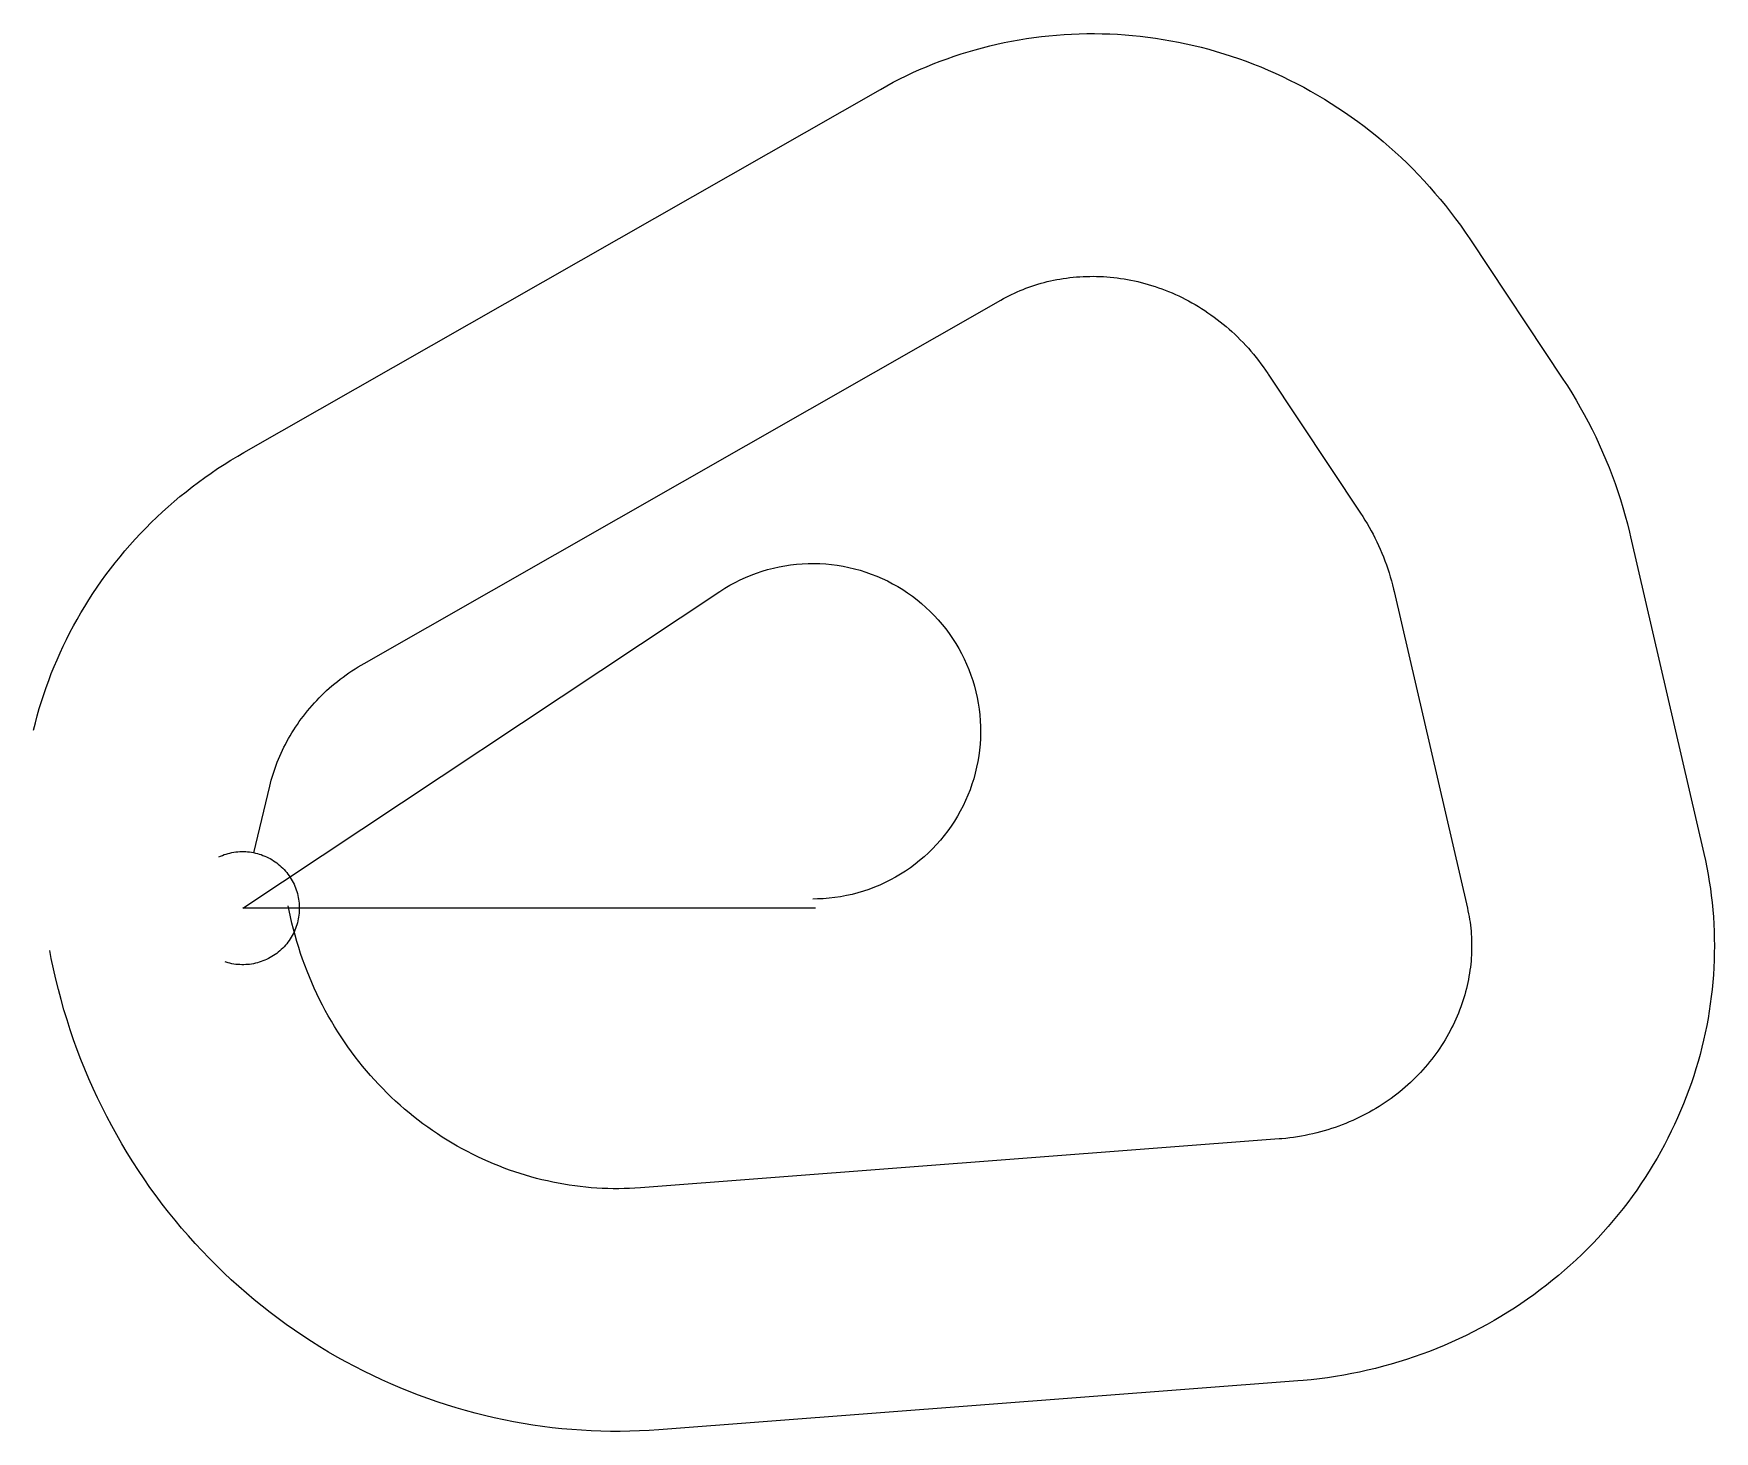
# Model space of a CAD drawing. Header units: metres. Extents: x -3963 to 27889, y -9917 to 16575.
import ezdxf

# ---------------------------------------------------------------- set-up
doc = ezdxf.new("R2010")
doc.units = ezdxf.units.M

msp = doc.modelspace()

# ---------------------------------------------------------------- linework, layer by layer
at = {"layer": 'Boundry', "color": 1}
for p, q in [((19, 8634), (12084, 15519)), ((23266, 12667), (25018, 10028)), ((2299, 4639), (14364, 11524)), ((19434, 10123), (21185, 7484)), ((26302, 7039), (27690, 1036)), ((21820, 6003), (23208, 0)), ((212, 1051), (512, 2309)), ((19644, -4374), (7537, -5300)), ((19994, -8961), (7888, -9887))]:
    msp.add_line(p, q, dxfattribs=at)
at = {"layer": 'NorminalTrack', "color": 1}
msp.add_lwpolyline([(10854, 0), (0, 0), (9043, 6003), (9043, 6003), (9137, 6063), (9232, 6119), (9330, 6172), (9429, 6222), (9530, 6268), (9633, 6311), (9737, 6350), (9842, 6385), (9948, 6417), (10056, 6445), (10164, 6469), (10273, 6489), (10383, 6506), (10493, 6518), (10604, 6527), (10715, 6532), (10826, 6533), (10937, 6531), (11048, 6524), (11158, 6513), (11268, 6499), (11378, 6481), (11486, 6459), (11594, 6433), (11701, 6404), (11807, 6370), (11912, 6333), (12015, 6293), (12117, 6249), (12218, 6201), (12316, 6150), (12413, 6095), (12508, 6038), (12600, 5976), (12691, 5912), (12779, 5845), (12865, 5774), (12948, 5701), (13028, 5624), (13106, 5545), (13181, 5464), (13254, 5379), (13323, 5292), (13389, 5203), (13452, 5112), (13512, 5018), (13568, 4923), (13621, 4825), (13671, 4726), (13717, 4625), (13760, 4522), (13799, 4419), (13834, 4313), (13866, 4207), (13894, 4099), (13918, 3991), (13938, 3882), (13955, 3772), (13968, 3662), (13976, 3551), (13981, 3440), (13983, 3329), (13980, 3218), (13973, 3108), (13963, 2997), (13948, 2887), (13930, 2777), (13908, 2669), (13882, 2561), (13853, 2454), (13820, 2348), (13783, 2243), (13742, 2140), (13698, 2038), (13650, 1938), (13599, 1839), (13545, 1742), (13487, 1648), (13426, 1555), (13361, 1464), (13294, 1376), (13223, 1291), (13150, 1207), (13074, 1127), (12995, 1049), (12913, 974), (12828, 901), (12742, 832), (12653, 766), (12561, 703), (12468, 643), (12372, 587), (12274, 534), (12175, 484), (12074, 438), (11972, 395), (11868, 356), (11763, 321), (11656, 289), (11549, 261), (11440, 237), (11331, 217), (11221, 200), (11111, 187), (11001, 179), (10890, 174), (10802, 172)], dxfattribs=at)
at = {"layer": 'WindSpiral', "color": 5}
for points in [[(12084, 15519), (12205, 15587), (12327, 15652), (12450, 15716), (12575, 15777), (12701, 15836), (12828, 15893), (12956, 15948), (13085, 16001), (13216, 16052), (13347, 16100), (13480, 16146), (13613, 16190), (13748, 16232), (13883, 16271), (14019, 16308), (14156, 16343), (14294, 16375), (14433, 16405), (14572, 16433), (14712, 16458), (14853, 16481), (14994, 16501), (15136, 16519), (15278, 16535), (15421, 16548), (15565, 16558), (15708, 16566), (15852, 16572), (15996, 16575), (16141, 16575), (16285, 16573), (16430, 16569), (16575, 16562), (16720, 16552), (16865, 16540), (17010, 16525), (17155, 16508), (17300, 16488), (17445, 16466), (17590, 16441), (17734, 16413), (17878, 16383), (18022, 16351), (18165, 16316), (18308, 16278), (18450, 16238), (18592, 16195), (18733, 16149), (18874, 16102), (19014, 16051), (19153, 15998), (19292, 15943), (19430, 15885), (19567, 15825), (19703, 15762), (19838, 15696), (19973, 15629), (20106, 15558), (20238, 15486), (20369, 15411), (20499, 15333), (20628, 15253), (20755, 15171), (20881, 15087), (21006, 15000), (21130, 14911), (21252, 14820), (21373, 14726), (21492, 14630), (21610, 14532), (21726, 14432), (21841, 14329), (21954, 14225), (22065, 14118), (22174, 14010), (22282, 13899), (22388, 13786), (22492, 13671), (22594, 13554), (22695, 13436), (22793, 13315), (22889, 13193), (22984, 13068), (23076, 12942), (23166, 12815), (23254, 12685), (23266, 12667)], [(14364, 11524), (14415, 11552), (14466, 11580), (14518, 11606), (14570, 11632), (14624, 11657), (14677, 11681), (14732, 11705), (14787, 11727), (14842, 11749), (14898, 11769), (14955, 11789), (15012, 11808), (15070, 11826), (15129, 11843), (15187, 11859), (15247, 11874), (15306, 11888), (15367, 11901), (15427, 11913), (15488, 11924), (15550, 11934), (15611, 11943), (15674, 11951), (15736, 11958), (15799, 11963), (15862, 11968), (15926, 11971), (15989, 11974), (16053, 11975), (16118, 11976), (16182, 11975), (16247, 11973), (16311, 11969), (16376, 11965), (16441, 11960), (16507, 11953), (16572, 11945), (16637, 11936), (16703, 11926), (16768, 11915), (16833, 11902), (16899, 11889), (16964, 11874), (17029, 11858), (17095, 11841), (17160, 11822), (17225, 11803), (17290, 11782), (17354, 11760), (17419, 11737), (17483, 11712), (17547, 11687), (17611, 11660), (17675, 11632), (17738, 11603), (17801, 11572), (17863, 11541), (17926, 11508), (17987, 11474), (18049, 11439), (18110, 11402), (18170, 11365), (18230, 11326), (18290, 11286), (18349, 11245), (18407, 11203), (18465, 11160), (18523, 11115), (18579, 11070), (18635, 11023), (18691, 10975), (18745, 10927), (18799, 10877), (18853, 10826), (18905, 10773), (18957, 10720), (19008, 10666), (19058, 10611), (19107, 10554), (19156, 10497), (19204, 10438), (19250, 10379), (19296, 10319), (19341, 10257), (19385, 10195), (19428, 10132), (19434, 10123)], [(25018, 10028), (25104, 9897), (25187, 9764), (25268, 9629), (25347, 9492), (25424, 9354), (25498, 9215), (25570, 9074), (25640, 8932), (25707, 8788), (25772, 8643), (25835, 8496), (25894, 8349), (25952, 8200), (26007, 8050), (26059, 7899), (26109, 7746), (26156, 7593), (26200, 7438), (26242, 7283), (26281, 7127), (26302, 7039)], [(-3963, 3375), (-3929, 3511), (-3893, 3646), (-3855, 3781), (-3814, 3915), (-3771, 4049), (-3725, 4182), (-3677, 4315), (-3627, 4446), (-3574, 4578), (-3519, 4708), (-3461, 4838), (-3401, 4967), (-3339, 5095), (-3275, 5222), (-3208, 5348), (-3139, 5473), (-3067, 5597), (-2994, 5720), (-2918, 5842), (-2840, 5963), (-2759, 6083), (-2677, 6201), (-2592, 6318), (-2505, 6434), (-2416, 6548), (-2325, 6661), (-2232, 6772), (-2136, 6882), (-2039, 6991), (-1939, 7098), (-1838, 7203), (-1735, 7307), (-1629, 7409), (-1522, 7509), (-1413, 7608), (-1302, 7705), (-1189, 7800), (-1074, 7893), (-958, 7984), (-840, 8074), (-720, 8161), (-598, 8247), (-475, 8330), (-350, 8411), (-223, 8491), (-95, 8568), (19, 8634)], [(21185, 7484), (21227, 7420), (21268, 7355), (21308, 7289), (21347, 7222), (21384, 7154), (21421, 7086), (21456, 7016), (21491, 6946), (21524, 6875), (21556, 6803), (21587, 6730), (21617, 6657), (21645, 6583), (21673, 6509), (21699, 6433), (21723, 6357), (21747, 6281), (21769, 6203), (21790, 6125), (21810, 6047), (21820, 6003)], [(512, 2309), (526, 2366), (542, 2424), (558, 2481), (576, 2539), (594, 2596), (614, 2654), (634, 2711), (656, 2768), (679, 2824), (703, 2881), (728, 2937), (754, 2993), (781, 3049), (809, 3104), (838, 3160), (869, 3215), (900, 3269), (932, 3323), (966, 3377), (1000, 3430), (1036, 3483), (1073, 3536), (1110, 3588), (1149, 3639), (1189, 3690), (1229, 3741), (1271, 3791), (1314, 3840), (1358, 3889), (1402, 3937), (1448, 3984), (1495, 4031), (1543, 4078), (1591, 4123), (1641, 4168), (1691, 4212), (1743, 4255), (1795, 4298), (1848, 4340), (1903, 4381), (1958, 4421), (2014, 4460), (2070, 4498), (2128, 4536), (2187, 4573), (2246, 4608), (2299, 4639)], [(-453, 972), (-419, 987), (-384, 1001), (-349, 1014), (-314, 1026), (-278, 1036), (-241, 1045), (-205, 1053), (-168, 1059), (-131, 1065), (-93, 1068), (-56, 1071), (-19, 1072), (19, 1072), (56, 1071), (93, 1068), (131, 1065), (168, 1059), (205, 1053), (241, 1045), (278, 1036), (314, 1026), (349, 1014), (384, 1001), (419, 987), (453, 972), (487, 956), (520, 938), (552, 919), (584, 900), (615, 879), (645, 857), (675, 834), (704, 809), (731, 784), (758, 758), (784, 731), (809, 704), (834, 675), (857, 645), (879, 615), (900, 584), (919, 552), (938, 520), (956, 487), (972, 453), (987, 419), (1001, 384), (1014, 349), (1026, 314), (1036, 278), (1045, 241), (1053, 205), (1059, 168), (1065, 131), (1068, 93), (1071, 56), (1072, 19), (1072, -19), (1071, -56), (1068, -93), (1065, -131), (1059, -168), (1053, -205), (1045, -241), (1036, -278), (1026, -314), (1014, -349), (1001, -384), (987, -419), (972, -453), (956, -487), (938, -520), (919, -552), (900, -584), (879, -615), (857, -645), (834, -675), (809, -704), (784, -731), (758, -758), (731, -784), (704, -809), (675, -834), (645, -857), (615, -879), (584, -900), (552, -919), (520, -938), (487, -956), (453, -972), (419, -987), (384, -1001), (349, -1014), (314, -1026), (278, -1036), (241, -1045), (205, -1053), (168, -1059), (131, -1065), (93, -1068), (56, -1071), (19, -1072), (-19, -1072), (-56, -1071), (-93, -1068), (-131, -1065), (-168, -1059), (-205, -1053), (-241, -1045), (-278, -1036), (-314, -1026), (-331, -1020)], [(27690, 1036), (27719, 905), (27746, 773), (27771, 640), (27793, 507), (27813, 373), (27831, 239), (27846, 104), (27859, -32), (27870, -167), (27878, -304), (27884, -440), (27888, -577), (27889, -714), (27888, -851), (27884, -989), (27879, -1126), (27870, -1264), (27859, -1402), (27846, -1540), (27830, -1677), (27812, -1815), (27792, -1953), (27769, -2090), (27744, -2227), (27716, -2364), (27686, -2501), (27653, -2637), (27618, -2773), (27580, -2908), (27540, -3043), (27498, -3178), (27453, -3312), (27406, -3445), (27356, -3578), (27304, -3710), (27250, -3841), (27193, -3972), (27134, -4102), (27073, -4230), (27009, -4358), (26943, -4485), (26875, -4611), (26804, -4737), (26731, -4861), (26656, -4983), (26578, -5105), (26498, -5226), (26417, -5345), (26332, -5463), (26246, -5580), (26158, -5695), (26067, -5809), (25974, -5922), (25879, -6033), (25783, -6142), (25684, -6250), (25583, -6357), (25480, -6462), (25375, -6565), (25268, -6666), (25159, -6766), (25049, -6864), (24936, -6960), (24822, -7054), (24706, -7147), (24588, -7237), (24468, -7326), (24347, -7413), (24224, -7497), (24099, -7580), (23973, -7660), (23845, -7739), (23715, -7815), (23585, -7889), (23452, -7961), (23318, -8031), (23183, -8098), (23047, -8163), (22909, -8226), (22770, -8287), (22629, -8345), (22488, -8401), (22345, -8454), (22201, -8505), (22056, -8554), (21911, -8600), (21764, -8643), (21616, -8684), (21467, -8723), (21317, -8759), (21167, -8792), (21016, -8823), (20864, -8851), (20711, -8877), (20558, -8900), (20404, -8920), (20250, -8938), (20095, -8953), (19994, -8961)], [(7537, -5300), (7434, -5307), (7332, -5312), (7229, -5316), (7125, -5317), (7022, -5317), (6918, -5315), (6814, -5311), (6710, -5305), (6606, -5298), (6501, -5288), (6397, -5277), (6293, -5264), (6189, -5249), (6084, -5233), (5980, -5214), (5876, -5194), (5773, -5171), (5669, -5147), (5566, -5121), (5462, -5093), (5360, -5063), (5257, -5032), (5155, -4998), (5053, -4963), (4952, -4926), (4851, -4887), (4751, -4846), (4651, -4804), (4551, -4759), (4453, -4713), (4355, -4665), (4257, -4615), (4161, -4563), (4065, -4510), (3969, -4454), (3875, -4397), (3781, -4339), (3689, -4278), (3597, -4216), (3506, -4152), (3416, -4086), (3327, -4019), (3239, -3950), (3152, -3879), (3066, -3807), (2981, -3733), (2898, -3657), (2815, -3580), (2734, -3501), (2654, -3421), (2575, -3339), (2498, -3255), (2422, -3170), (2347, -3084), (2273, -2996), (2201, -2907), (2131, -2816), (2062, -2724), (1994, -2631), (1928, -2536), (1864, -2440), (1801, -2342), (1739, -2243), (1680, -2144), (1621, -2042), (1565, -1940), (1510, -1837), (1457, -1732), (1406, -1626), (1356, -1519), (1309, -1411), (1263, -1303), (1219, -1193), (1176, -1082), (1136, -970), (1097, -857), (1061, -744), (1026, -630), (993, -514), (963, -398), (934, -282), (907, -164), (882, -46), (864, 46)], [(23208, 0), (23220, -53), (23231, -106), (23241, -160), (23250, -214), (23258, -268), (23265, -323), (23272, -378), (23277, -434), (23281, -490), (23285, -546), (23287, -602), (23289, -659), (23289, -715), (23289, -772), (23287, -830), (23285, -887), (23281, -945), (23277, -1002), (23271, -1060), (23265, -1118), (23257, -1176), (23248, -1234), (23239, -1293), (23228, -1351), (23216, -1409), (23203, -1467), (23189, -1525), (23174, -1584), (23158, -1642), (23141, -1700), (23123, -1758), (23103, -1816), (23083, -1873), (23061, -1931), (23039, -1988), (23015, -2045), (22990, -2102), (22965, -2159), (22938, -2215), (22910, -2271), (22881, -2327), (22851, -2383), (22819, -2438), (22787, -2493), (22754, -2547), (22720, -2601), (22684, -2655), (22648, -2708), (22610, -2760), (22571, -2813), (22532, -2864), (22491, -2915), (22450, -2966), (22407, -3016), (22363, -3065), (22318, -3114), (22273, -3162), (22226, -3210), (22178, -3257), (22130, -3303), (22080, -3348), (22030, -3393), (21978, -3437), (21926, -3480), (21872, -3523), (21818, -3564), (21763, -3605), (21707, -3645), (21650, -3684), (21592, -3723), (21534, -3760), (21474, -3796), (21414, -3832), (21353, -3866), (21291, -3900), (21229, -3933), (21165, -3964), (21101, -3995), (21037, -4024), (20971, -4053), (20905, -4080), (20838, -4107), (20771, -4132), (20702, -4156), (20634, -4179), (20564, -4201), (20494, -4222), (20424, -4241), (20353, -4260), (20281, -4277), (20209, -4293), (20137, -4308), (20064, -4321), (19990, -4334), (19916, -4345), (19842, -4354), (19767, -4363), (19692, -4370), (19644, -4374)], [(7888, -9887), (7705, -9899), (7522, -9908), (7339, -9914), (7155, -9917), (6971, -9917), (6787, -9913), (6603, -9906), (6419, -9896), (6235, -9883), (6050, -9866), (5866, -9847), (5682, -9824), (5499, -9797), (5315, -9768), (5132, -9735), (4949, -9699), (4767, -9660), (4585, -9618), (4404, -9572), (4223, -9523), (4043, -9471), (3864, -9416), (3686, -9357), (3508, -9296), (3331, -9231), (3156, -9163), (2981, -9092), (2807, -9018), (2635, -8941), (2463, -8860), (2293, -8777), (2124, -8690), (1957, -8601), (1791, -8508), (1626, -8413), (1463, -8314), (1301, -8213), (1141, -8108), (983, -8001), (826, -7891), (671, -7778), (518, -7662), (367, -7543), (218, -7422), (71, -7298), (-75, -7171), (-218, -7042), (-359, -6909), (-498, -6775), (-634, -6637), (-769, -6498), (-901, -6355), (-1030, -6211), (-1158, -6064), (-1282, -5914), (-1405, -5762), (-1525, -5608), (-1642, -5452), (-1757, -5293), (-1869, -5133), (-1978, -4970), (-2084, -4805), (-2188, -4638), (-2289, -4469), (-2387, -4299), (-2482, -4126), (-2575, -3952), (-2664, -3775), (-2750, -3597), (-2834, -3418), (-2914, -3236), (-2991, -3053), (-3065, -2869), (-3136, -2683), (-3204, -2496), (-3268, -2307), (-3329, -2117), (-3387, -1926), (-3442, -1734), (-3493, -1540), (-3541, -1346), (-3586, -1150), (-3627, -954), (-3657, -800)]]:
    msp.add_lwpolyline(points, dxfattribs=at)

doc.saveas('drawing.dxf')
